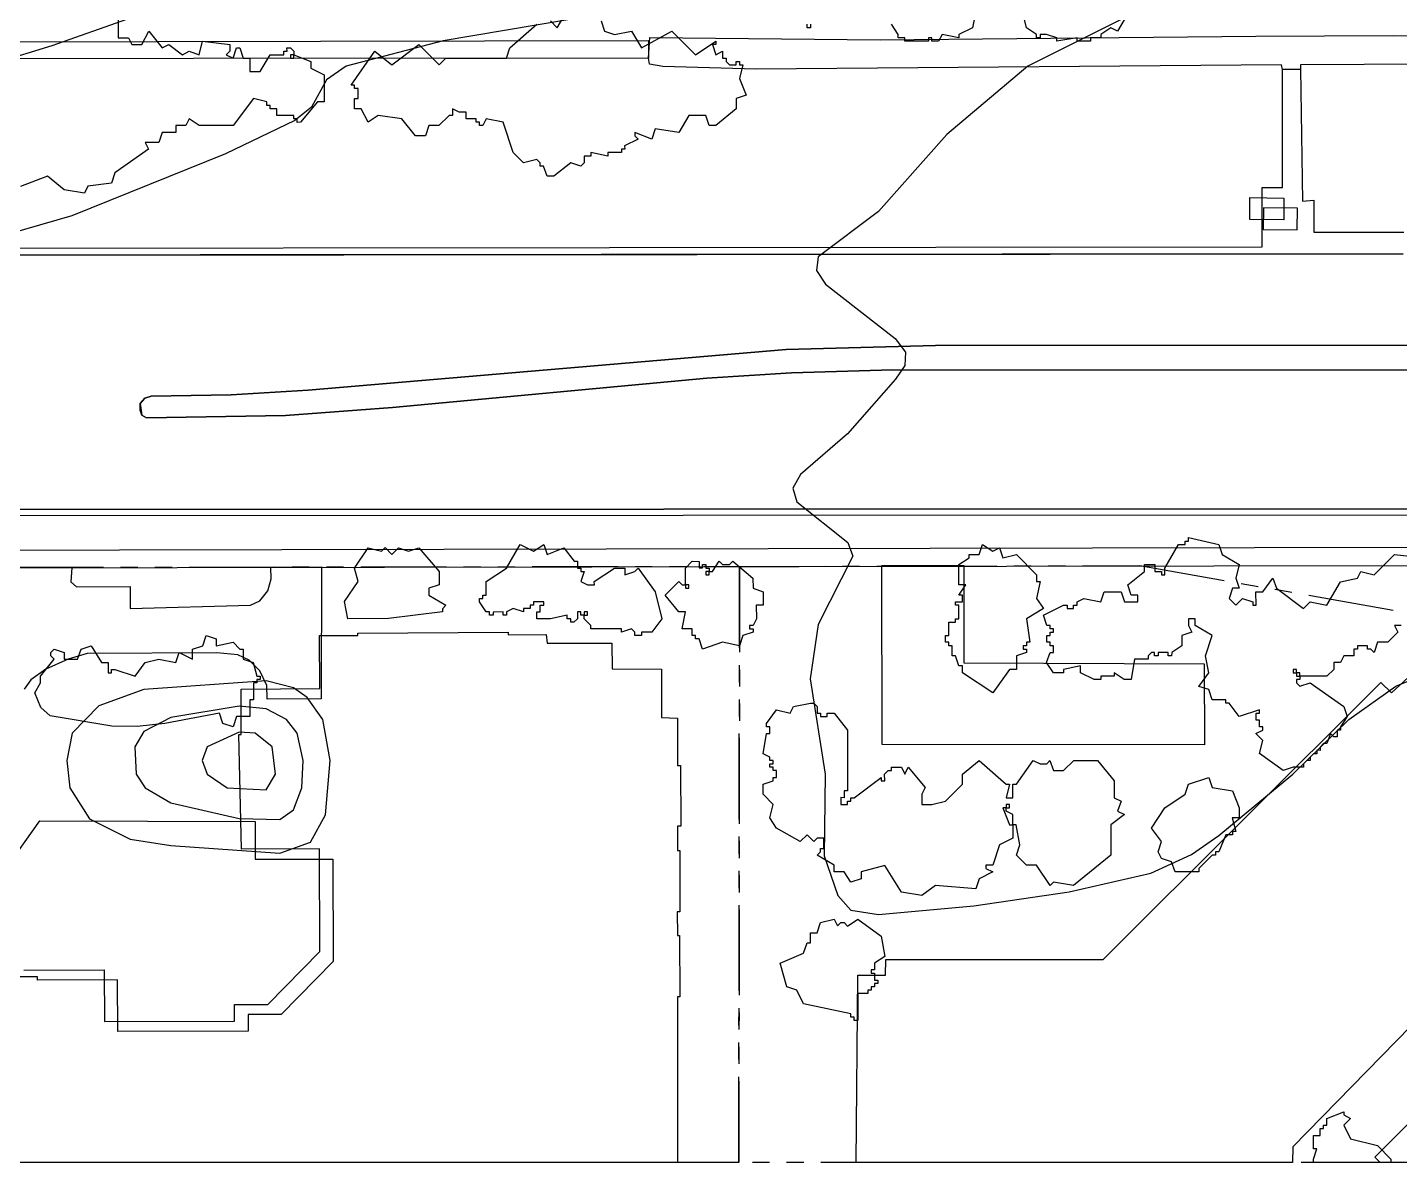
# Model space of a CAD drawing. Header units: metres. Extents: x -550 to 550, y -500 to 950.
# Drawn here: x -361.6 to -260, y -500 to -416 of the extents above; entities that cross this region are included whole.
import ezdxf

# ---------------------------------------------------------------- set-up
doc = ezdxf.new("R2010")
doc.units = ezdxf.units.M
doc.header["$LTSCALE"] = 2
doc.linetypes.add('PHANTOM', pattern=[6.35, 3.175, -0.635, 0.635, -0.635, 0.635, -0.635])
for name, color, linetype in [('SITE-BLDG-EXIST', 7, 'CONTINUOUS'), ('SITE-PARKING', 250, 'CONTINUOUS'), ('SITE-PATH', 84, 'CONTINUOUS'), ('SITE-PROPERTY', 7, 'PHANTOM'), ('SITE-ROAD-CURB', 7, 'CONTINUOUS'), ('SITE-ROAD-PAVED', 7, 'CONTINUOUS'), ('SITE-TREE-CANOPY', 94, 'CONTINUOUS'), ('TOPO-CONTOUR-MAJOR', 8, 'CONTINUOUS'), ('TOPO-CONTOUR-MINOR', 9, 'CONTINUOUS')]:
    doc.layers.add(name, color=color, linetype=linetype)

msp = doc.modelspace()

# ---------------------------------------------------------------- linework, layer by layer
at = {"layer": 'SITE-BLDG-EXIST'}
for points in [[(-271.11, -428.57), (-268.59, -428.6), (-268.6, -430.21), (-271.12, -430.18)], [(-300.14, -486.13), (-298.09, -486.14), (-298.06, -484.98), (-281.97, -484.96), (-261.41, -464.46), (-260.63, -465.24), (-258.16, -462.97), (-252.44, -468.61), (-253.18, -469.58), (-249, -473.78), (-250.02, -474.59), (-247.15, -477.6), (-267.94, -498.83), (-267.95, -500), (-300.27, -500)]]:
    msp.add_lwpolyline(points, close=True, dxfattribs=at)
msp.add_lwpolyline([(-361.9, -485.75), (-355.95, -485.74), (-355.93, -489.56), (-346.29, -489.53), (-346.3, -488.3), (-343.83, -488.29), (-339.98, -484.38), (-340.01, -476.78), (-345.77, -476.81), (-345.97, -468.32), (-345.79, -468.31), (-345.8, -464.95), (-339.98, -464.91), (-340, -460.98), (-337.16, -460.98), (-337.16, -460.81), (-326.03, -460.73), (-326.02, -460.93), (-323.21, -460.91), (-323.15, -461.56), (-318.36, -461.54), (-318.34, -463.46), (-314.68, -463.47), (-314.68, -467.06), (-313.49, -467.1), (-313.48, -470.61), (-313.28, -470.61), (-313.25, -475.1), (-313.49, -475.1), (-313.49, -476.91), (-313.33, -476.91), (-313.31, -481.43), (-313.51, -481.43), (-313.5, -483.2), (-313.35, -483.2), (-313.33, -487.73), (-313.5, -487.73), (-313.48, -500), (-369.13, -500)], dxfattribs=at)
at = {"layer": 'SITE-PARKING'}
for points in [[(-366.61, -455.99), (-359.18, -455.95), (-358.34, -455.94), (-358.42, -457.02), (-358, -457.37), (-354.02, -457.35), (-354.02, -458.99), (-345.1, -458.75), (-344.41, -458.41), (-343.82, -457.68), (-343.59, -456.79), (-343.6, -455.92), (-339.85, -455.91), (-339.89, -465.67), (-343.88, -465.7), (-343.91, -464.68), (-344.41, -463.6), (-345.21, -462.82), (-346.05, -462.41), (-347.61, -462.26), (-357.2, -462.32), (-358.61, -462.74), (-360.26, -463.48), (-361.38, -464.27), (-361.86, -464.95)], [(-363.31, -478.35), (-360.72, -474.71), (-344.77, -474.75), (-344.77, -477.55), (-339.01, -477.54), (-338.99, -485.12), (-342.83, -489.03), (-345.29, -489.05), (-345.29, -490.28), (-354.94, -490.31), (-354.95, -486.48), (-360.89, -486.51), (-360.89, -486.24), (-367.1, -486.26)]]:
    msp.add_lwpolyline(points, dxfattribs=at)
for points in [[(-292.3, -455.81), (-292.29, -463.02), (-274.49, -463.09), (-274.48, -469.08), (-298.33, -469.06), (-298.37, -455.81)], [(-261.86, -499.6), (-251, -488.73), (-244.46, -495.21), (-241.02, -495.18), (-241.02, -500), (-261.46, -500)]]:
    msp.add_lwpolyline(points, close=True, dxfattribs=at)
at = {"layer": 'SITE-PATH'}
msp.add_lwpolyline([(-248.52, -418.65), (-267.36, -418.74), (-267.36, -419.07), (-268.7, -419.09), (-268.76, -418.74), (-307.67, -419.06), (-314.58, -418.86), (-315.56, -418.7), (-315.65, -418.24), (-315.55, -416.72), (-298.48, -416.89), (-270.67, -416.61), (-260.51, -416.58), (-252.81, -416.73)], dxfattribs=at)
at = {"layer": 'SITE-PROPERTY'}
msp.add_lwpolyline([(-354.23, -415.37), (-359.82, -417.33), (-365.47, -419.06)], dxfattribs=at)
for points in [[(-375.05, -455.95), (-308.9, -455.87), (-308.95, -500), (-375.09, -500)], [(-308.9, -455.87), (-279.26, -455.81), (-258.16, -459.51), (-255.62, -460.18), (-253.25, -461.28), (-251.1, -462.79), (-249.25, -464.64), (-247.74, -466.77), (-246.64, -469.14), (-245.97, -471.67), (-245.74, -474.27), (-245.72, -500), (-308.95, -500)]]:
    msp.add_lwpolyline(points, close=True, dxfattribs=at)
at = {"layer": 'SITE-ROAD-CURB'}
for points in [[(-364.25, -417.04), (-315.63, -416.94), (-315.65, -418.24), (-484.11, -418.38)], [(-415.18, -432.35), (-270.21, -432.21), (-270.2, -427.82), (-268.69, -427.82), (-268.7, -419.09), (-267.36, -419.07), (-267.21, -428.83), (-266.38, -428.77), (-266.38, -431.13), (-259.7, -431.13)], [(-259.76, -432.74), (-497.32, -432.92)], [(-255.49, -452.07), (-428.25, -452.15), (-500.32, -452.26), (-525.43, -452.53), (-550, -452.51), (-550, -452.01), (-532.1, -451.97), (-373.97, -451.66), (-255.08, -451.62)], [(-366.83, -454.67), (-246.74, -454.43)], [(-243.08, -455.8), (-488.75, -456.19)]]:
    msp.add_lwpolyline(points, dxfattribs=at)
for points in [[(-270.1, -429.32), (-270.13, -430.92), (-267.61, -430.96), (-267.58, -429.35)], [(-249.86, -439.5), (-246.4, -439.5), (-246.01, -439.65), (-245.79, -440.48), (-246.34, -441.22), (-247.04, -441.35), (-297.55, -441.33), (-305.06, -441.54), (-311.33, -441.93), (-334.59, -444.1), (-342.51, -444.7), (-352.8, -444.87), (-353.15, -444.68), (-353.29, -444.3), (-353.27, -443.81), (-352.94, -443.42), (-352.46, -443.28), (-346.53, -443.16), (-340.84, -442.82), (-305.44, -439.81), (-294.38, -439.52)]]:
    msp.add_lwpolyline(points, close=True, dxfattribs=at)
at = {"layer": 'SITE-ROAD-PAVED'}
for points in [[(-495.08, -432.96), (-259.76, -432.74)], [(-255.08, -451.62), (-373.97, -451.66)]]:
    msp.add_lwpolyline(points, dxfattribs=at)
msp.add_lwpolyline([(-342.51, -444.7), (-334.59, -444.1), (-311.33, -441.93), (-305.06, -441.54), (-297.55, -441.33), (-247.04, -441.35), (-246.34, -441.22), (-245.79, -440.48), (-246.01, -439.65), (-246.4, -439.5), (-294.38, -439.52), (-305.44, -439.81), (-340.84, -442.82), (-346.53, -443.16), (-352.46, -443.28), (-352.94, -443.42), (-353.27, -443.81), (-353.15, -444.68), (-352.8, -444.87)], close=True, dxfattribs=at)
at = {"layer": 'SITE-TREE-CANOPY'}
for points in [[(-354.9, -414.49), (-354.91, -416.74), (-354.15, -416.74), (-353.9, -417.24), (-353.15, -417.24), (-352.65, -416.24), (-351.66, -417.49), (-351.15, -417.24), (-350.15, -417.99), (-349.65, -417.74), (-348.9, -417.99), (-348.66, -416.99), (-346.65, -417.24), (-346.65, -417.74), (-346.9, -417.99), (-346.4, -418.24), (-346.15, -417.49), (-345.9, -417.49), (-345.65, -418.24), (-345.15, -418.24), (-345.15, -419.24), (-344.4, -419.24), (-343.65, -417.99), (-342.65, -417.99), (-342.65, -417.74), (-342.4, -417.74), (-342.41, -417.49), (-342.15, -417.49), (-341.9, -417.74), (-341.9, -417.99), (-340.65, -418.49), (-340.65, -418.99), (-339.66, -419.49), (-339.65, -421.49), (-340.15, -421.48), (-341.4, -422.98), (-341.65, -423), (-341.65, -422.74), (-341.9, -422.74), (-341.9, -422.49), (-343.15, -422.49), (-343.15, -421.99), (-343.65, -421.99), (-343.65, -421.74), (-343.9, -421.74), (-343.9, -421.49), (-344.9, -421.24), (-346.4, -423.24), (-348.9, -423.24), (-349.65, -422.74), (-349.9, -423.24), (-350.65, -423.24), (-350.65, -423.74), (-351.65, -423.74), (-351.9, -424.49), (-352.9, -424.49), (-352.66, -424.99), (-355.15, -426.74), (-355.41, -427.49), (-357.15, -427.73), (-357.4, -428.23), (-358.9, -427.99), (-360.15, -426.99), (-362.15, -427.74)], [(-319.15, -415.48), (-318.9, -416.24), (-318.15, -416.49), (-316.9, -416.24), (-316.15, -417.49), (-313.9, -416.24), (-312.15, -417.99), (-310.65, -416.99), (-310.65, -417.24), (-310.9, -417.24), (-310.65, -417.99), (-310.16, -417.74), (-310.15, -418.24), (-309.9, -418.24), (-309.9, -418.49), (-309.65, -418.73), (-309.15, -418.74), (-309.15, -418.49), (-308.9, -418.49), (-308.9, -418.74), (-308.65, -418.74), (-308.9, -419.74), (-308.4, -420.99), (-309.16, -421.24), (-309.15, -421.99), (-310.65, -423.24), (-311.15, -423.24), (-311.4, -422.49), (-312.65, -422.49), (-313.4, -423.74), (-315.15, -423.49), (-315.4, -424.24), (-316.65, -423.74), (-316.65, -423.99), (-316.4, -424.24), (-317.41, -424.74), (-317.4, -424.99), (-317.65, -424.99), (-317.65, -425.24), (-318.65, -425.24), (-318.65, -425.49), (-319.9, -425.24), (-319.9, -425.49), (-320.41, -425.49), (-320.4, -425.99), (-320.65, -426.24), (-321.4, -425.99), (-322.66, -426.99), (-323.15, -426.99), (-323.41, -426.24), (-323.65, -426.23), (-323.65, -425.99), (-323.9, -425.75), (-324.9, -425.99), (-325.65, -425.24), (-326.4, -422.99), (-327.65, -422.74), (-327.9, -423.24), (-328.15, -423.24), (-328.15, -422.99), (-328.4, -422.99), (-328.4, -422.74), (-329.15, -422.73), (-329.15, -422.24), (-329.65, -422.24), (-330.15, -421.99), (-330.15, -422.49), (-330.4, -422.49), (-331.16, -423.24), (-331.9, -423.24), (-332.15, -423.99), (-332.9, -423.99), (-333.9, -422.74), (-335.65, -422.49), (-336.4, -422.99), (-336.91, -421.99), (-337.4, -421.99), (-337.4, -421.24), (-337.15, -421.24), (-337.15, -420.49), (-337.4, -420.49), (-337.4, -420.24), (-337.65, -420.24), (-335.9, -417.74), (-334.65, -418.74), (-332.65, -417.23), (-331.15, -418.74), (-330.65, -418.24), (-326.15, -418.24), (-325.9, -417.49), (-323.9, -415.74)], [(-322.9, -415.49), (-322.4, -415.99), (-321.66, -414.74)], [(-291.4, -414.74), (-291.65, -415.99), (-292.65, -416.49), (-292.65, -416.74), (-293.9, -416.49), (-294.16, -416.99), (-294.65, -416.99), (-294.65, -416.74), (-294.9, -416.74), (-294.9, -416.99), (-296.66, -416.99), (-296.66, -416.74), (-297.15, -416.74), (-297.15, -416.49), (-297.65, -415.74)], [(-280.16, -414.99), (-280.9, -416.24), (-281.4, -415.99), (-282.15, -416.49), (-282.15, -416.74), (-282.9, -416.74), (-282.9, -416.99), (-283.9, -416.99), (-283.9, -416.73), (-285.4, -416.99), (-285.4, -416.74), (-286.16, -416.49), (-286.65, -416.49), (-286.65, -416.74), (-286.9, -416.74), (-286.9, -416.49), (-287.65, -415.99), (-287.9, -414.99)], [(-303.65, -415.74), (-303.65, -416), (-303.9, -415.99), (-303.9, -415.74)], [(-259.9, -460.24), (-260.4, -460.24), (-260.15, -460.74), (-260.9, -461.49), (-261.65, -461.49), (-261.9, -462.24), (-262.16, -461.99), (-262.4, -461.99), (-262.4, -461.74), (-263.15, -461.74), (-263.15, -461.99), (-263.4, -461.99), (-263.4, -462.49), (-264.15, -462.49), (-264.4, -462.99), (-264.9, -462.99), (-264.9, -463.49), (-265.4, -463.99), (-267.4, -463.99), (-267.41, -464.24), (-267.65, -464.24), (-267.65, -464.49), (-267.4, -464.74), (-266.65, -464.49), (-264.15, -466.24), (-263.9, -466.99), (-264.4, -467.74), (-264.4, -467.99), (-264.65, -467.99), (-264.65, -468.49), (-264.9, -468.49), (-265.15, -468.24), (-265.4, -468.99), (-265.65, -468.98), (-265.9, -469.24), (-265.9, -469.49), (-266.16, -469.48), (-266.16, -469.74), (-266.4, -469.74), (-266.65, -469.98), (-266.65, -470.24), (-266.9, -470.24), (-267.15, -470.48), (-267.15, -470.74), (-267.91, -470.74), (-268.65, -470.99), (-270.4, -469.73), (-270.15, -468.75), (-270.66, -468.24), (-270.15, -467.99), (-270.15, -467.74), (-270.4, -467.74), (-270.4, -467.24), (-270.65, -467.24), (-270.65, -466.74), (-270.4, -466.74), (-270.4, -466.49), (-271.9, -466.99), (-272.65, -465.99), (-272.9, -465.99), (-272.9, -465.74), (-273.9, -465.74), (-274.16, -464.99), (-274.9, -464.75), (-274.15, -463.75), (-274.4, -462.49), (-273.9, -460.99), (-275.15, -460.24), (-275.15, -459.74), (-275.65, -459.74), (-275.65, -460.24), (-275.4, -460.74), (-276.15, -460.99), (-276.15, -461.74), (-276.9, -462.24), (-276.91, -462.48), (-277.15, -462.5), (-277.15, -462.24), (-277.9, -462.24), (-277.9, -462.49), (-278.16, -462.49), (-278.16, -462.24), (-278.4, -462.24), (-278.65, -462.49), (-278.65, -462.74), (-279.65, -462.74), (-279.9, -464.24), (-280.41, -464.24), (-281.15, -463.74), (-281.15, -463.99), (-282.15, -463.99), (-282.15, -464.23), (-282.65, -464.25), (-283.65, -463.74), (-283.66, -463.24), (-284.9, -463.49), (-284.9, -463.74), (-285.65, -463.74), (-286.16, -462.99), (-285.9, -462.24), (-285.65, -462.24), (-285.66, -461.74), (-285.9, -461.74), (-285.9, -461.49), (-286.15, -461.49), (-286.15, -460.99), (-285.9, -460.99), (-285.9, -460.74), (-285.65, -460.74), (-285.65, -460.49), (-285.9, -460.49), (-285.9, -460.24), (-286.15, -460.24), (-286.4, -459.49), (-284.9, -458.74), (-284.65, -458.74), (-284.65, -458.99), (-284.16, -458.99), (-284.16, -458.74), (-283.9, -458.74), (-283.9, -458.49), (-283.4, -458.24), (-282.15, -458.49), (-281.9, -457.74), (-280.65, -457.74), (-280.4, -458.49), (-279.4, -458.49), (-279.4, -457.99), (-279.91, -457.99), (-280.15, -457.24), (-278.91, -456.24), (-278.9, -455.74), (-278.15, -455.74), (-278.15, -456.24), (-277.66, -456.24), (-277.66, -456.49), (-277.4, -456.49), (-277.4, -455.99), (-276.4, -454.24), (-275.9, -454.24), (-275.9, -453.99), (-275.65, -453.99), (-275.65, -453.74), (-273.4, -454.24), (-273.15, -454.99), (-271.9, -455.74), (-272.15, -456.74), (-271.9, -457.49), (-272.4, -457.48), (-272.65, -458.24), (-272.15, -458.74), (-271.65, -458.24), (-270.9, -458.49), (-270.9, -458.74), (-270.65, -458.74), (-270.66, -457.74), (-270.15, -457.74), (-269.4, -456.74), (-269.15, -457.49), (-267.15, -458.99), (-266.65, -458.49), (-265.4, -458.74), (-264.4, -457), (-263.15, -456.74), (-262.9, -456.24), (-261.9, -456.49), (-260.4, -454.99), (-258.15, -455.24)]]:
    msp.add_lwpolyline(points, dxfattribs=at)
for points in [[(-342.15, -417.99), (-342.15, -418.24), (-341.9, -418.25), (-341.9, -417.99)], [(-331.15, -456.24), (-331.15, -457.24), (-331.9, -457.49), (-331.91, -457.99), (-330.65, -458.74), (-330.9, -459), (-330.9, -459.24), (-334.9, -459.73), (-337.91, -459.74), (-338.15, -458.48), (-337.15, -456.98), (-337.4, -455.99), (-336.4, -454.49), (-335.41, -454.74), (-335.15, -454.48), (-334.65, -454.99), (-334.16, -454.49), (-333.4, -454.74), (-332.65, -454.49)], [(-320.65, -459.49), (-320.65, -459.24), (-320.9, -459.24), (-320.9, -459.74), (-321.16, -459.99), (-321.4, -459.99), (-321.4, -459.74), (-321.65, -459.74), (-321.65, -459.49), (-322.9, -459.74), (-323.9, -459.74), (-323.9, -459.24), (-323.65, -459.24), (-323.65, -458.74), (-323.4, -458.74), (-323.4, -458.49), (-324.15, -458.49), (-324.15, -458.74), (-324.41, -458.74), (-324.4, -458.99), (-324.9, -458.99), (-324.9, -459.24), (-325.65, -458.99), (-326.16, -459.24), (-326.16, -459.49), (-326.4, -459.49), (-326.4, -459.24), (-327.15, -459.25), (-327.15, -459.49), (-327.41, -459.49), (-327.41, -459.24), (-327.65, -459.24), (-328.16, -458.49), (-328.16, -458.24), (-327.9, -458.24), (-327.9, -457.99), (-327.65, -457.99), (-327.65, -456.99), (-326.15, -455.99), (-325.15, -454.24), (-324.15, -454.74), (-323.4, -454.24), (-323.15, -454.99), (-321.9, -454.49), (-321.15, -455.49), (-320.9, -455.49), (-320.9, -455.99), (-320.65, -455.99), (-320.65, -456.24), (-320.4, -456.24), (-320.65, -456.98), (-320.15, -457.24), (-319.65, -457.24), (-319.66, -456.99), (-318.15, -455.99), (-317.4, -455.99), (-317.4, -456.49), (-316.66, -456.25), (-316.4, -455.99), (-315.15, -457.74), (-314.65, -459.74), (-315.4, -460.74), (-316.15, -460.74), (-316.15, -460.98), (-316.65, -460.99), (-316.65, -460.74), (-316.9, -460.49), (-317.65, -460.74), (-317.65, -460.49), (-319.9, -460.49), (-319.91, -460.25), (-320.4, -459.74), (-320.4, -459.49)], [(-290.15, -454.74), (-289.66, -454.49), (-289.4, -455.24), (-288.4, -454.99), (-286.91, -456.49), (-286.9, -456.99), (-286.65, -456.99), (-286.9, -458.24), (-286.4, -458.99), (-287.65, -459.74), (-287.4, -461.49), (-287.65, -461.49), (-287.65, -461.74), (-287.9, -461.74), (-287.9, -461.99), (-287.65, -461.99), (-287.65, -462.24), (-288.4, -462.49), (-288.4, -463.49), (-288.9, -463.49), (-290.15, -465.24), (-292.4, -463.74), (-292.4, -463.24), (-292.65, -463.24), (-292.9, -462.48), (-293.15, -462.48), (-293.15, -461.74), (-293.4, -461.74), (-293.4, -461.49), (-293.65, -461.49), (-293.65, -460.99), (-293.4, -460.99), (-293.4, -459.99), (-292.9, -459.99), (-292.9, -459.74), (-292.65, -459.74), (-292.65, -458.74), (-292.9, -458.74), (-292.9, -458.49), (-292.4, -458.49), (-292.4, -457.99), (-292.65, -457.99), (-292.15, -457.24), (-292.65, -457.23), (-292.65, -455.74), (-291.9, -455.24), (-291.9, -454.99), (-291.15, -454.99), (-290.91, -454.24)], [(-312.9, -455.99), (-312.41, -455.49), (-311.9, -455.5), (-311.9, -455.98), (-311.65, -455.98), (-311.65, -455.74), (-311.4, -455.74), (-311.4, -455.99), (-311.15, -455.99), (-311.15, -456.24), (-310.9, -456.24), (-310.4, -455.49), (-310.15, -455.74), (-309.65, -455.74), (-309.4, -455.49), (-307.91, -456.74), (-307.9, -457.49), (-307.16, -457.74), (-307.15, -458.74), (-307.66, -458.74), (-307.65, -459.74), (-307.9, -460.24), (-308.15, -460.24), (-308.15, -460.49), (-307.9, -460.5), (-307.9, -460.74), (-308.66, -460.99), (-308.9, -461.74), (-310.15, -461.49), (-311.65, -461.99), (-311.9, -461.24), (-312.15, -461.23), (-312.15, -460.99), (-312.4, -460.99), (-312.41, -460.49), (-313.15, -460.49), (-312.9, -459.24), (-313.4, -459.24), (-314.4, -457.99), (-313.4, -456.99), (-313.15, -457.24), (-312.9, -457.24)], [(-311.4, -456.24), (-311.4, -456.49), (-311.15, -456.49), (-311.15, -456.24)], [(-312.9, -457.48), (-312.65, -457.49), (-312.65, -457.24), (-312.9, -457.24)], [(-320.15, -459.49), (-320.15, -459.24), (-320.4, -459.24), (-320.4, -459.49)], [(-351.46, -467.49), (-353.51, -467.73), (-355.37, -467.7), (-359.94, -466.92), (-360.63, -466.32), (-361.09, -465.24), (-360.65, -464.48), (-360.65, -463.99), (-359.65, -462.74), (-359.9, -462.49), (-359.9, -462.24), (-359.65, -461.99), (-358.9, -462.24), (-358.9, -462.74), (-357.91, -462.74), (-357.65, -461.99), (-356.9, -461.74), (-356.15, -462.99), (-355.65, -462.99), (-355.65, -463.74), (-355.4, -463.74), (-355.4, -463.49), (-355.15, -463.49), (-353.65, -463.99), (-352.9, -462.99), (-351.9, -462.74), (-350.65, -462.99), (-350.4, -462.24), (-349.4, -462.74), (-349.4, -462), (-348.65, -461.74), (-348.4, -460.98), (-347.65, -461.24), (-347.65, -461.74), (-346.4, -461.49), (-345.9, -461.99), (-345.66, -461.99), (-345.65, -462.73), (-344.91, -462.99), (-344.65, -463.99), (-344.4, -463.99), (-344.4, -464.24), (-344.65, -464.24), (-344.65, -464.49), (-344.9, -464.49), (-344.9, -465.74), (-345.16, -465.74), (-345.15, -466.98), (-346.15, -466.99), (-346.4, -467.74), (-347.15, -467.49), (-347.4, -466.74)], [(-267.65, -463.49), (-267.9, -463.49), (-267.9, -463.74), (-267.65, -463.74)], [(-267.65, -463.99), (-267.4, -463.99), (-267.4, -463.74), (-267.65, -463.74)], [(-288.65, -475.49), (-288.65, -475.99), (-289.65, -476.49), (-290.15, -477.99), (-290.65, -477.99), (-290.65, -478.24), (-290.15, -478.48), (-291.15, -478.99), (-291.4, -479.74), (-294.4, -479.49), (-295.4, -480.23), (-296.9, -479.99), (-298.15, -478), (-299.9, -478.49), (-299.9, -478.99), (-300.65, -479.24), (-301.15, -478.49), (-301.9, -478.49), (-301.9, -477.99), (-303.15, -477.24), (-302.9, -476.99), (-302.9, -476.74), (-302.65, -476.74), (-302.65, -475.99), (-303.15, -475.99), (-303.4, -476.24), (-303.9, -475.74), (-304.4, -476.24), (-306.15, -475.24), (-306.65, -474.49), (-306.4, -473.49), (-307.15, -472.74), (-307.15, -471.99), (-306.4, -471.74), (-306.4, -471.49), (-306.16, -471.49), (-306.15, -470.99), (-306.4, -470.99), (-306.4, -470.74), (-306.65, -470.74), (-306.65, -470.49), (-306.4, -470.49), (-306.4, -470.24), (-306.65, -470.24), (-306.65, -469.99), (-307.15, -469.74), (-306.9, -468.24), (-306.65, -468.24), (-306.65, -467.74), (-306.9, -467.74), (-306.9, -467.49), (-306.16, -466.49), (-305.15, -466.74), (-304.91, -466.24), (-303.65, -465.99), (-303.4, -465.99), (-303.15, -466.24), (-303.15, -466.74), (-302.9, -466.74), (-302.9, -466.99), (-302.4, -466.99), (-302.41, -466.74), (-301.9, -466.74), (-300.9, -467.99), (-300.9, -472.49), (-301.15, -472.48), (-301.15, -472.99), (-301.4, -472.98), (-301.4, -473.49), (-300.9, -473.49), (-300.9, -473.24), (-300.65, -473.24), (-300.65, -472.99), (-300.41, -472.99), (-298.4, -471.49), (-298.4, -471.74), (-298.15, -471.74), (-298.16, -471.24), (-297.9, -470.99), (-297.65, -470.99), (-297.65, -470.74), (-296.9, -470.74), (-296.65, -471.25), (-296.4, -470.74), (-295.15, -472.24), (-295.4, -472.74), (-295.41, -473.49), (-294.65, -473.49), (-293.65, -473.24), (-292.4, -471.99), (-292.4, -471.24), (-291.15, -470.24), (-289.15, -471.99), (-288.9, -471.99), (-289.15, -472.99), (-288.66, -472.99), (-288.65, -471.99), (-288.4, -471.99), (-287.15, -470.23), (-286.65, -470.49), (-286.15, -470.49), (-285.91, -470.24), (-285.65, -470.99), (-284.9, -470.99), (-284.15, -470.24), (-282.4, -470.24), (-281.15, -471.74), (-281.15, -472.99), (-280.65, -473.24), (-280.9, -473.99), (-280.4, -474.24), (-281.4, -474.99), (-281.4, -477.24), (-284.16, -479.49), (-285.65, -479.24), (-285.9, -479.49), (-286.9, -477.99), (-287.65, -477.99), (-288.4, -477.24), (-288.15, -476.48), (-288.41, -474.99), (-288.65, -474.99)], [(-276.65, -478.49), (-276.91, -477.74), (-277.65, -477.49), (-277.9, -476.99), (-277.65, -476.24), (-278.4, -475.24), (-277.41, -473.74), (-275.9, -472.74), (-275.65, -471.99), (-274.15, -471.49), (-273.91, -472.24), (-272.4, -472.49), (-271.9, -473.74), (-271.9, -474.49), (-272.41, -474.49), (-272.15, -475.49), (-272.4, -475.49), (-272.4, -475.74), (-272.9, -475.74), (-273.4, -476.99), (-273.65, -476.99), (-273.65, -477.24), (-273.91, -477.24), (-274.9, -478.24), (-274.9, -478.49)], [(-289.4, -473.74), (-288.9, -474.99), (-288.65, -474.99), (-288.65, -474.24), (-289.16, -473.99), (-289.16, -473.74)], [(-288.9, -473.74), (-288.9, -473.49), (-289.15, -473.49), (-289.16, -473.74)], [(-298.4, -483.25), (-298.15, -484.74), (-298.91, -485.24), (-298.9, -485.74), (-299.15, -485.74), (-299.15, -485.99), (-298.9, -485.99), (-298.9, -486.49), (-298.65, -486.49), (-298.65, -486.74), (-298.9, -486.74), (-298.9, -486.99), (-299.15, -486.99), (-299.15, -487.24), (-299.4, -487.24), (-299.4, -487.49), (-300.15, -487.49), (-300.15, -489.49), (-300.4, -489.49), (-300.4, -489.24), (-300.65, -489.24), (-300.65, -488.99), (-304.15, -488.24), (-304.65, -487.24), (-305.4, -487), (-305.9, -485.24), (-304.15, -484.49), (-303.9, -483.74), (-303.65, -483.74), (-303.65, -482.99), (-303.15, -482.99), (-302.9, -482.24), (-301.9, -481.99), (-301.65, -482.48), (-301.4, -482.24), (-301.16, -482.24), (-300.9, -482.49), (-300.15, -481.99)], [(-266.4, -499.74), (-266.15, -498.98), (-266.4, -498.98), (-266.4, -497.99), (-265.9, -498), (-265.91, -497.49), (-265.65, -497.49), (-265.65, -497.24), (-265.4, -497.24), (-265.4, -496.74), (-264.15, -496.24), (-264.16, -496.48), (-263.65, -496.74), (-264.15, -497.24), (-263.65, -498.24), (-261.65, -498.74), (-260.66, -499.74), (-260.66, -500), (-266.4, -500)]]:
    msp.add_lwpolyline(points, close=True, dxfattribs=at)
at = {"layer": 'TOPO-CONTOUR-MAJOR'}
msp.add_lwpolyline([(-345.96, -468.13), (-348.33, -469.23), (-348.69, -470.23), (-348.32, -471.24), (-346.83, -472.25), (-343.94, -472.41), (-343.26, -471.24), (-343.51, -469.23), (-344.76, -468.22)], close=True, dxfattribs=at)
at = {"layer": 'TOPO-CONTOUR-MINOR'}
for points in [[(-314.72, -414.24), (-330.84, -416.96), (-338.03, -418.84), (-339.49, -419.85), (-340.6, -421.87), (-341.84, -422.87), (-346.97, -425.32), (-358.34, -429.93), (-368.89, -432.95)], [(-279.46, -414.79), (-287.56, -418.84), (-293.56, -423.9), (-298.6, -429.61), (-303.07, -432.95), (-303.19, -433.96), (-302.54, -434.97), (-297.38, -439), (-296.61, -440), (-296.66, -441.01), (-297.36, -442.02), (-300.91, -446.05), (-304.38, -449.07), (-304.96, -450.08), (-304.65, -451.09), (-300.87, -454.11), (-300.5, -455.12), (-303.07, -460.16), (-303.66, -464.19), (-302.55, -471.24), (-302.63, -477.29), (-301.62, -480.23), (-300.66, -481.32), (-298.6, -481.63), (-291.55, -481), (-284.49, -479.97), (-278.45, -478.57), (-275.43, -477.2), (-273.41, -475.78), (-267.94, -471.24), (-263.79, -467.21), (-260.31, -464.74), (-255.27, -462.67)]]:
    msp.add_lwpolyline(points, dxfattribs=at)
for points in [[(-353.01, -464.98), (-356.35, -466.2), (-358.32, -468.22), (-358.72, -470.23), (-358.5, -472.25), (-357.04, -474.56), (-354.02, -476.05), (-351, -476.53), (-342.94, -477.09), (-340.67, -476.28), (-339.55, -474.26), (-339.21, -470.23), (-339.75, -467.21), (-340.92, -465.58), (-341.93, -464.87), (-343.94, -464.34)], [(-351, -467.06), (-353.01, -468.1), (-353.68, -469.23), (-353.57, -471.24), (-352.9, -472.25), (-351, -473.36), (-345.96, -474.52), (-342.94, -474.61), (-341.93, -473.9), (-341.3, -472.25), (-341.2, -470.23), (-341.66, -468.22), (-342.45, -467.21), (-343.94, -466.42), (-345.96, -466.22)]]:
    msp.add_lwpolyline(points, close=True, dxfattribs=at)

doc.saveas('drawing.dxf')
